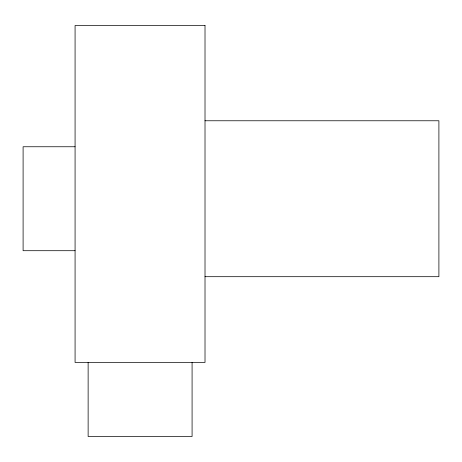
<?xml version="1.0" encoding="UTF-8"?>
<svg xmlns="http://www.w3.org/2000/svg" width="462" height="462" viewBox="0 0 462 462"><rect width="100%" height="100%" fill="white"/><g stroke="black" fill="none" stroke-linecap="round" stroke-linejoin="round"><path stroke-width="0.69" d="M205.013 120.767L438.9 120.767L438.9 276.692L205.013 276.692M75.075 146.754L23.1 146.754L23.1 250.704L75.075 250.704M192.082 362.439L192.082 436.503L88.132 436.503L88.132 362.439M205.013 25.497L75.075 25.497L75.075 362.439L205.013 362.439L205.013 25.497"/></g></svg>
